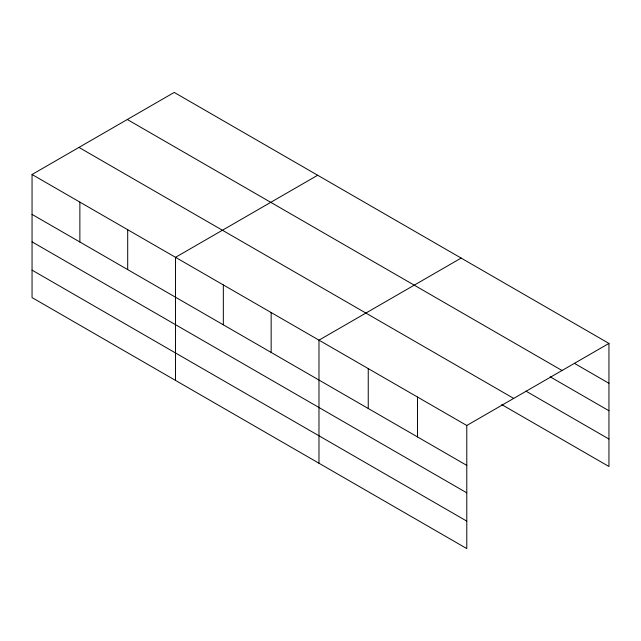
<?xml version="1.0" encoding="UTF-8"?>
<svg xmlns="http://www.w3.org/2000/svg" width="641" height="641" viewBox="0 0 641 641"><rect width="100%" height="100%" fill="white"/><g stroke="black" fill="none" stroke-linecap="round" stroke-linejoin="round"><path stroke-width="0.96" d="M32.05 174.496L466.784 425.488L466.784 548.576L32.05 297.584L32.05 174.496L174.216 92.424L608.95 343.416L608.95 466.504L501.767 404.615M317.68 175.249L175.514 257.329L175.514 380.417M461.143 258.075L318.978 340.155L318.978 463.243M466.784 425.488L608.95 343.416M574.376 363.343L608.95 383.302M127.303 119.506L562.037 370.498M550.17 376.82L608.95 410.761M525.973 391.138L608.95 439.045M78.963 147.414L513.697 398.406M32.05 214.39L466.784 465.382M32.05 241.849L466.784 492.833M32.05 270.133L466.784 521.125M417.515 397.043L417.515 436.938M368.246 368.599L368.246 408.493M271.151 312.544L271.151 352.438M223.332 284.933L223.332 324.827M127.695 229.718L127.695 269.605M79.869 202.107L79.869 242.002"/></g></svg>
